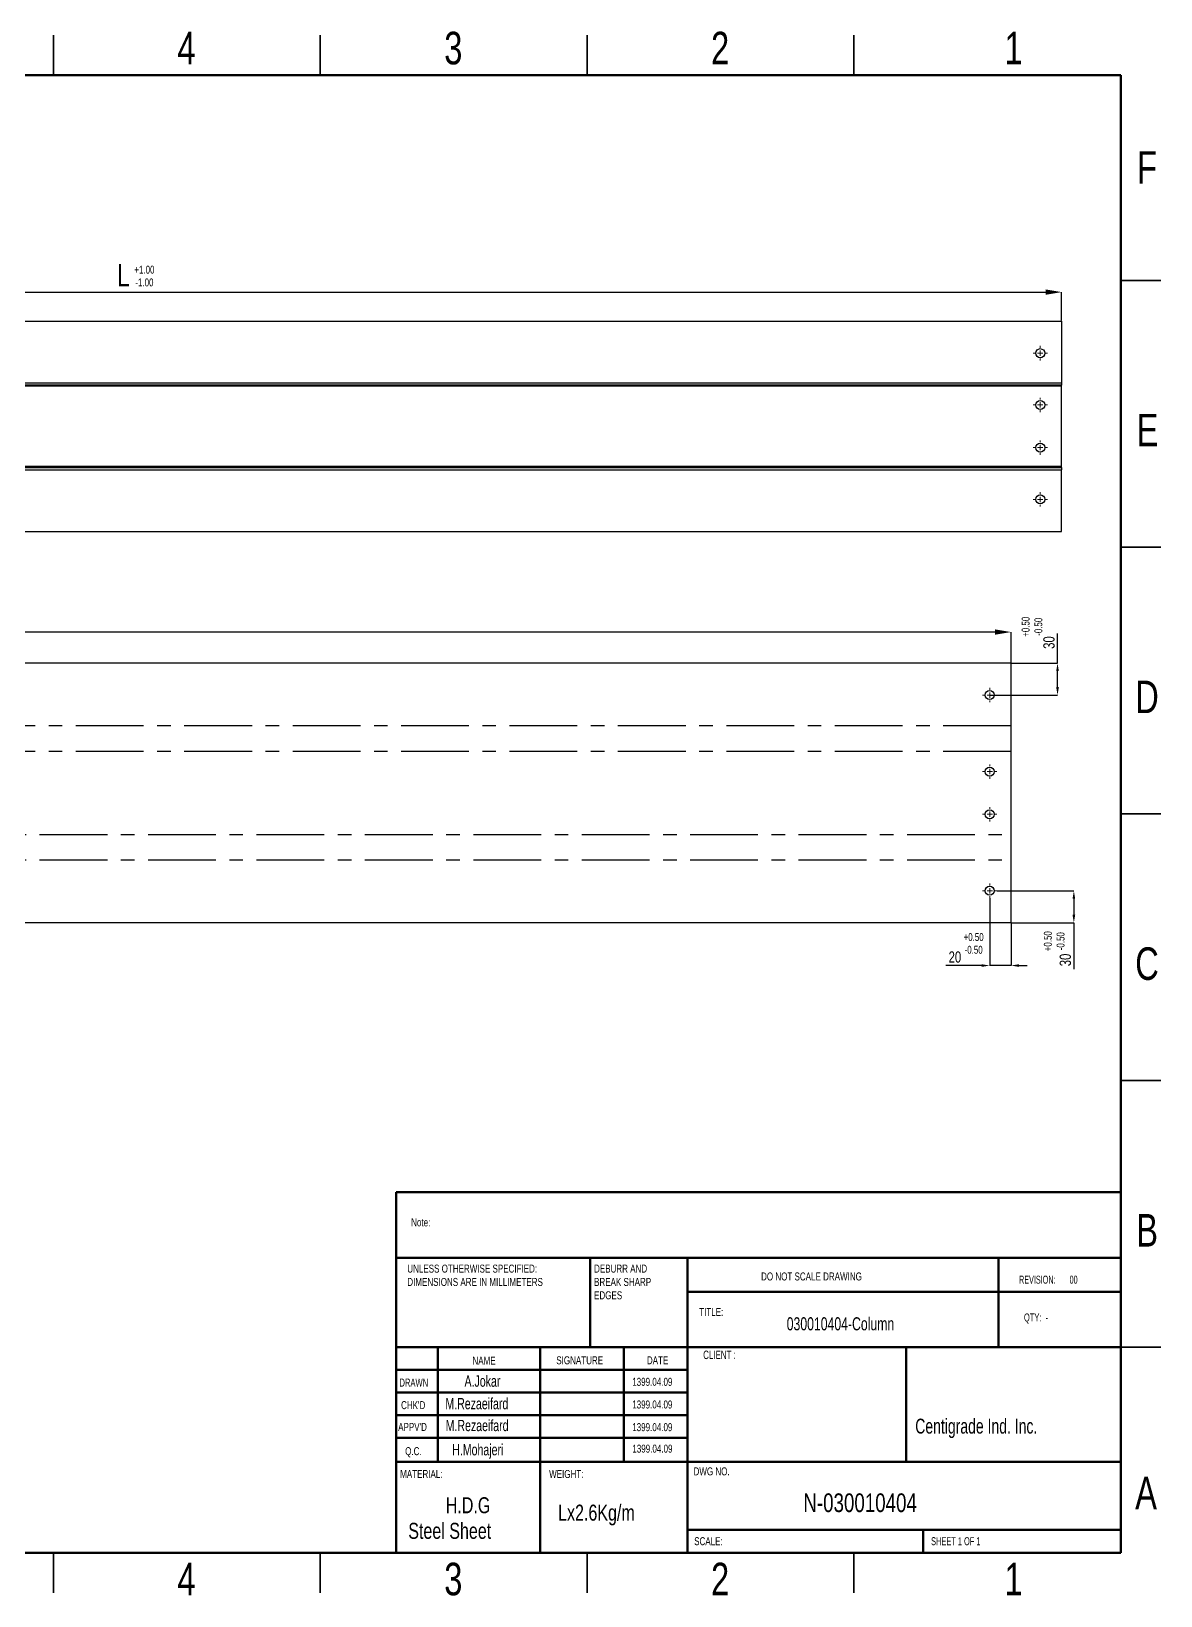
# Model space of a CAD drawing. Header units: millimetres. Extents: x 872 to 1287, y 448 to 741.
# Drawn here: x 1075.8 to 1287.4, y 448.1 to 741.4 of the extents above; entities that cross this region are included whole.
import ezdxf

# ---------------------------------------------------------------- set-up
doc = ezdxf.new("R2010")
doc.units = ezdxf.units.MM
doc.linetypes.add('CENTERX2', pattern=[20.32, 12.7, -2.54, 2.54, -2.54])
doc.styles.add('SLDTEXTSTYLE0', font='TXT', dxfattribs={"width": 0.75})
doc.styles.add('SLDTEXTSTYLE1', font='TXT', dxfattribs={"width": 0.686449})
doc.styles.add('SLDTEXTSTYLE2', font='TXT', dxfattribs={"width": 0.652778})
doc.styles.add('SLDTEXTSTYLE3', font='TXT', dxfattribs={"width": 0.692308})
doc.styles.add('SLDTEXTSTYLE4', font='TXT', dxfattribs={"width": 0.7})
doc.styles.add('SLDTEXTSTYLE5', font='TXT', dxfattribs={"width": 0.678571})
doc.dimstyles.new('SLDDIMSTYLE3', dxfattribs={"dimscale": 2, "dimtxt": 2.116667, "dimasz": 1.5, "dimexe": 0, "dimexo": 0.0625, "dimgap": 0.529167, "dimtad": 1, "dimdec": 0, "dimlfac": 5, "dimrnd": 1e-09, "dimzin": 12, "dimdsep": 46, "dimtxsty": 'SLDTEXTSTYLE0', "dimcen": 0.09, "dimadec": 0, "dimazin": 3, "dimtfac": 1, "dimtdec": 0, "dimtofl": 0, "dimtmove": 0, "dimatfit": 3, "dimfxl": 1, "dimfrac": 2, "dimtolj": 1, "dimtzin": 12, "dimarcsym": 0})
doc.dimstyles.new('SLDDIMSTYLE4', dxfattribs={"dimtxt": 2.116667, "dimasz": 1.5, "dimexe": 0, "dimexo": 0.0625, "dimgap": 0.529167, "dimtad": 1, "dimdec": 0, "dimlfac": 5, "dimrnd": 1e-09, "dimzin": 12, "dimdsep": 46, "dimtxsty": 'SLDTEXTSTYLE0', "dimsah": 1, "dimcen": 0.09, "dimadec": 0, "dimazin": 3, "dimtfac": 1, "dimtdec": 0, "dimtmove": 0, "dimatfit": 0, "dimfxl": 1, "dimfrac": 2, "dimtolj": 1, "dimtzin": 12, "dimarcsym": 0})
doc.dimstyles.new('SLDDIMSTYLE6', dxfattribs={"dimtxt": 2.116667, "dimasz": 1.5, "dimexe": 0, "dimexo": 0.0625, "dimgap": 0.529167, "dimtad": 1, "dimdec": 0, "dimlfac": 5, "dimrnd": 1e-09, "dimzin": 12, "dimdsep": 46, "dimtxsty": 'SLDTEXTSTYLE0', "dimsah": 1, "dimcen": 0.09, "dimadec": 0, "dimazin": 3, "dimtfac": 1, "dimtofl": 0, "dimtmove": 0, "dimatfit": 3, "dimfxl": 1, "dimfrac": 2, "dimtolj": 1, "dimtzin": 12, "dimarcsym": 0})

# ---------------------------------------------------------------- blocks, each defined once
blk = doc.blocks.new('SW_NOTE_62')
at = {"color": 0, "linetype": 'Continuous', "lineweight": 0, "char_height": 1.5, "attachment_point": 1, "style": 'SLDTEXTSTYLE0'}
for s, insert in [('UNLESS OTHERWISE SPECIFIED:', (0, 1.93)), ('DIMENSIONS ARE IN MILLIMETERS', (0, -0.57))]:
    blk.add_mtext(s, dxfattribs=dict(at, insert=insert))
blk = doc.blocks.new('SW_NOTE_63')
at = {"color": 0, "linetype": 'Continuous', "lineweight": 0, "char_height": 1.5, "attachment_point": 1, "style": 'SLDTEXTSTYLE0'}
for s, insert in [('DEBURR AND', (0, 1.93)), ('BREAK SHARP', (0, -0.57)), ('EDGES', (0, -3.07))]:
    blk.add_mtext(s, dxfattribs=dict(at, insert=insert))
blk = doc.blocks.new('*D39')
at = {"color": 0, "linetype": 'Continuous', "lineweight": -2, "transparency": 16777216}
for p, q in [((924.24, 687.14), (924.24, 692.46)), ((927.24, 692.46), (1265.84, 692.46)), ((1268.84, 687.14), (1268.84, 692.46))]:
    blk.add_line(p, q, dxfattribs=at)
at = {"color": 0, "linetype": 'Continuous', "transparency": 16777216}
for points in [[(927.24, 692.96), (927.24, 691.96), (924.24, 692.46)], [(1265.84, 692.96), (1265.84, 691.96), (1268.84, 692.46)]]:
    blk.add_solid(points, dxfattribs=at)
at = {"layer": 'Defpoints', "color": 0, "linetype": 'Continuous', "transparency": 16777216}
for p in [(1268.84, 692.46), (924.24, 687.01), (1268.84, 687.01)]:
    blk.add_point(p, dxfattribs=at)
at = {"color": 0, "linetype": 'Continuous', "lineweight": 18, "transparency": 16777216, "insert": (1093.03, 697.75), "char_height": 4.233, "attachment_point": 2, "style": 'SLDTEXTSTYLE0'}
blk.add_mtext('\\A1;L', dxfattribs=at)
blk = doc.blocks.new('SW_CENTERMARKSYMBOL_0')
at = {"color": 0, "linetype": 'Continuous', "lineweight": 0}
for p, q in [((-1, 0), (-1.35, 0)), ((0, 0), (-0.5, 0)), ((0, 1), (0, 1.35)), ((0, 0), (0, 0.5)), ((0, 0), (0, -0.5)), ((0, 0), (0.5, 0)), ((1, 0), (1.35, 0)), ((0, -1), (0, -1.35))]:
    blk.add_line(p, q, dxfattribs=at)
blk = doc.blocks.new('SW_CENTERMARKSYMBOL_3')
at = {"color": 0, "linetype": 'Continuous', "lineweight": 0}
for p, q in [((-1, 0), (-1.35, 0)), ((0, 0), (-0.5, 0)), ((0, 1), (0, 1.35)), ((0, 0), (0, 0.5)), ((0, 0), (0, -0.5)), ((0, 0), (0.5, 0)), ((1, 0), (1.35, 0)), ((0, -1), (0, -1.35))]:
    blk.add_line(p, q, dxfattribs=at)
blk = doc.blocks.new('SW_CENTERMARKSYMBOL_4')
at = {"color": 0, "linetype": 'Continuous', "lineweight": 0}
for p, q in [((-1, 0), (-1.35, 0)), ((0, 0), (-0.5, 0)), ((0, 1), (0, 1.35)), ((0, 0), (0, 0.5)), ((0, 0), (0, -0.5)), ((0, 0), (0.5, 0)), ((1, 0), (1.35, 0)), ((0, -1), (0, -1.35))]:
    blk.add_line(p, q, dxfattribs=at)
blk = doc.blocks.new('SW_CENTERMARKSYMBOL_5')
at = {"color": 0, "linetype": 'Continuous', "lineweight": 0}
for p, q in [((-1, 0), (-1.35, 0)), ((0, 0), (-0.5, 0)), ((0, 1), (0, 1.35)), ((0, 0), (0, 0.5)), ((0, 0), (0, -0.5)), ((0, 0), (0.5, 0)), ((1, 0), (1.35, 0)), ((0, -1), (0, -1.35))]:
    blk.add_line(p, q, dxfattribs=at)
blk = doc.blocks.new('*D47')
at = {"color": 0, "linetype": 'Continuous', "lineweight": -2, "transparency": 16777216}
for p, q in [((914.77, 623.04), (914.77, 628.73)), ((1256.37, 628.73), (917.77, 628.73)), ((1259.37, 623.04), (1259.37, 628.73))]:
    blk.add_line(p, q, dxfattribs=at)
at = {"color": 0, "linetype": 'Continuous', "transparency": 16777216}
for points in [[(917.77, 629.23), (917.77, 628.23), (914.77, 628.73)], [(1256.37, 629.23), (1256.37, 628.23), (1259.37, 628.73)]]:
    blk.add_solid(points, dxfattribs=at)
at = {"layer": 'Defpoints', "color": 0, "linetype": 'Continuous', "transparency": 16777216}
for p in [(914.77, 628.73), (914.77, 622.92), (1259.37, 622.92)]:
    blk.add_point(p, dxfattribs=at)
at = {"color": 0, "linetype": 'Continuous', "lineweight": 18, "transparency": 16777216, "insert": (1059.74, 634.02), "char_height": 4.233, "attachment_point": 2, "style": 'SLDTEXTSTYLE0'}
blk.add_mtext('\\A1;L', dxfattribs=at)
blk = doc.blocks.new('SW_CENTERMARKSYMBOL_10')
at = {"color": 0, "linetype": 'Continuous', "lineweight": 0}
for p, q in [((-1, 0), (-1.35, 0)), ((0, 0), (-0.5, 0)), ((0, 1), (0, 1.35)), ((0, 0), (0, 0.5)), ((0, 0), (0, -0.5)), ((0, 0), (0.5, 0)), ((1, 0), (1.35, 0)), ((0, -1), (0, -1.35))]:
    blk.add_line(p, q, dxfattribs=at)
blk = doc.blocks.new('SW_CENTERMARKSYMBOL_11')
at = {"color": 0, "linetype": 'Continuous', "lineweight": 0}
for p, q in [((-1, 0), (-1.35, 0)), ((0, 0), (-0.5, 0)), ((0, 1), (0, 1.35)), ((0, 0), (0, 0.5)), ((0, 0), (0, -0.5)), ((0, 0), (0.5, 0)), ((1, 0), (1.35, 0)), ((0, -1), (0, -1.35))]:
    blk.add_line(p, q, dxfattribs=at)
blk = doc.blocks.new('SW_CENTERMARKSYMBOL_13')
at = {"color": 0, "linetype": 'Continuous', "lineweight": 0}
for p, q in [((-1, 0), (-1.35, 0)), ((0, 0), (-0.5, 0)), ((0, 1), (0, 1.35)), ((0, 0), (0, 0.5)), ((0, 0), (0, -0.5)), ((0, 0), (0.5, 0)), ((1, 0), (1.35, 0)), ((0, -1), (0, -1.35))]:
    blk.add_line(p, q, dxfattribs=at)
blk = doc.blocks.new('SW_CENTERMARKSYMBOL_14')
at = {"color": 0, "linetype": 'Continuous', "lineweight": 0}
for p, q in [((-1, 0), (-1.35, 0)), ((0, 0), (-0.5, 0)), ((0, 1), (0, 1.35)), ((0, 0), (0, 0.5)), ((0, 0), (0, -0.5)), ((0, 0), (0.5, 0)), ((1, 0), (1.35, 0)), ((0, -1), (0, -1.35))]:
    blk.add_line(p, q, dxfattribs=at)
blk = doc.blocks.new('*D53')
at = {"color": 0, "linetype": 'Continuous', "lineweight": -2, "transparency": 16777216}
for p, q in [((1256.79, 580.23), (1271.14, 580.23)), ((1271.14, 578.73), (1271.14, 575.73)), ((1259.44, 574.23), (1271.14, 574.23)), ((1271.14, 574.23), (1271.14, 565.54))]:
    blk.add_line(p, q, dxfattribs=at)
at = {"color": 0, "linetype": 'Continuous', "transparency": 16777216}
for points in [[(1270.89, 578.73), (1271.39, 578.73), (1271.14, 580.23)], [(1270.89, 575.73), (1271.39, 575.73), (1271.14, 574.23)]]:
    blk.add_solid(points, dxfattribs=at)
at = {"layer": 'Defpoints', "color": 0, "linetype": 'Continuous', "transparency": 16777216}
for p in [(1256.72, 580.23), (1259.37, 574.23), (1271.14, 574.23)]:
    blk.add_point(p, dxfattribs=at)
at = {"color": 0, "linetype": 'Continuous', "lineweight": 18, "transparency": 16777216, "insert": (1269.55, 567.26), "char_height": 2.117, "attachment_point": 5, "rotation": 90, "style": 'SLDTEXTSTYLE0'}
blk.add_mtext('\\A1;30', dxfattribs=at)
blk = doc.blocks.new('*D54')
at = {"color": 0, "linetype": 'Continuous', "lineweight": -2, "transparency": 16777216}
for p, q in [((1255.37, 578.82), (1255.37, 566.21)), ((1259.37, 574.17), (1259.37, 566.21)), ((1253.87, 566.21), (1247.13, 566.21)), ((1259.37, 566.21), (1255.37, 566.21)), ((1260.87, 566.21), (1262.37, 566.21))]:
    blk.add_line(p, q, dxfattribs=at)
at = {"color": 0, "linetype": 'Continuous', "transparency": 16777216}
for points in [[(1253.87, 566.46), (1253.87, 565.96), (1255.37, 566.21)], [(1260.87, 566.46), (1260.87, 565.96), (1259.37, 566.21)]]:
    blk.add_solid(points, dxfattribs=at)
at = {"layer": 'Defpoints', "color": 0, "linetype": 'Continuous', "transparency": 16777216}
for p in [(1255.37, 578.88), (1259.37, 574.23), (1259.37, 566.21)]:
    blk.add_point(p, dxfattribs=at)
at = {"color": 0, "linetype": 'Continuous', "lineweight": 18, "transparency": 16777216, "insert": (1248.85, 567.8), "char_height": 2.117, "attachment_point": 5, "style": 'SLDTEXTSTYLE0'}
blk.add_mtext('\\A1;20', dxfattribs=at)
blk = doc.blocks.new('*D59')
at = {"color": 0, "linetype": 'Continuous', "lineweight": -2, "transparency": 16777216}
for p, q in [((1268.08, 622.92), (1268.08, 628.48)), ((1259.44, 622.92), (1268.08, 622.92)), ((1268.08, 618.42), (1268.08, 621.42)), ((1255.44, 616.92), (1268.08, 616.92))]:
    blk.add_line(p, q, dxfattribs=at)
at = {"color": 0, "linetype": 'Continuous', "transparency": 16777216}
for points in [[(1267.83, 621.42), (1268.33, 621.42), (1268.08, 622.92)], [(1267.83, 618.42), (1268.33, 618.42), (1268.08, 616.92)]]:
    blk.add_solid(points, dxfattribs=at)
at = {"layer": 'Defpoints', "color": 0, "linetype": 'Continuous', "transparency": 16777216}
for p in [(1259.37, 622.92), (1268.08, 622.92), (1255.37, 616.92)]:
    blk.add_point(p, dxfattribs=at)
at = {"color": 0, "linetype": 'Continuous', "lineweight": 18, "transparency": 16777216, "insert": (1266.49, 626.76), "char_height": 2.117, "attachment_point": 5, "rotation": 90, "style": 'SLDTEXTSTYLE0'}
blk.add_mtext('\\A1;30', dxfattribs=at)

msp = doc.modelspace()

# ---------------------------------------------------------------- linework, layer by layer
at = {"color": 7, "linetype": 'Continuous', "lineweight": 35}
for p, q in [((1079.92, 740.65), (1079.92, 733.15)), ((1079.92, 733.15), (1079.92, 740.65)), ((1129.92, 733.15), (1129.92, 740.65)), ((1179.92, 733.15), (1179.92, 740.65)), ((1229.92, 733.15), (1229.92, 740.65)), ((1279.92, 694.65), (1287.42, 694.65)), ((1279.92, 644.65), (1287.42, 644.65)), ((1287.42, 594.65), (1279.92, 594.65)), ((1279.92, 594.65), (1287.42, 594.65)), ((1279.92, 544.65), (1287.42, 544.65)), ((1279.92, 494.65), (1287.42, 494.65)), ((1079.92, 448.65), (1079.92, 456.15)), ((1079.92, 456.15), (1079.92, 448.65)), ((1129.92, 456.15), (1129.92, 448.65)), ((1179.92, 456.15), (1179.92, 448.65)), ((1229.92, 456.15), (1229.92, 448.65))]:
    msp.add_line(p, q, dxfattribs=at)
at = {"color": 7, "linetype": 'Continuous', "lineweight": 70}
for p, q in [((879.92, 733.15), (1279.92, 733.15)), ((1279.92, 733.15), (1279.92, 456.15)), ((1279.92, 456.15), (879.92, 456.15))]:
    msp.add_line(p, q, dxfattribs=at)
at = {"color": 7, "linetype": 'Continuous', "lineweight": 25}
for p, q in [((924.24, 687.01), (1268.84, 687.01)), ((1268.84, 687.01), (1268.84, 675.46)), ((924.24, 675.46), (1268.84, 675.46)), ((1268.84, 675.01), (924.24, 675.01)), ((924.24, 674.86), (1268.84, 674.86)), ((1268.84, 675.46), (1268.84, 675.01)), ((1268.84, 674.86), (1268.84, 675.01)), ((1268.84, 659.76), (1268.84, 674.86)), ((1268.84, 659.76), (924.24, 659.76)), ((924.24, 659.61), (1268.84, 659.61)), ((924.24, 659.16), (1268.84, 659.16)), ((1268.84, 659.61), (1268.84, 659.76)), ((1268.84, 659.61), (1268.84, 659.16)), ((1268.84, 647.61), (1268.84, 659.16)), ((924.24, 647.61), (1268.84, 647.61)), ((1259.37, 622.92), (914.77, 622.92)), ((1259.37, 574.23), (1259.37, 622.92)), ((1259.37, 574.23), (914.77, 574.23))]:
    msp.add_line(p, q, dxfattribs=at)
at = {"color": 7, "linetype": 'CENTERX2'}
for p, q in [((1259.37, 611.13), (914.77, 611.13)), ((1259.37, 606.36), (914.77, 606.36)), ((914.77, 590.79), (1259.37, 590.79)), ((914.77, 586.02), (1259.37, 586.02))]:
    msp.add_line(p, q, dxfattribs=at)
at = {"color": 7, "linetype": 'Continuous', "lineweight": 50}
for p, q in [((1144.12, 523.75), (1279.92, 523.75)), ((1144.12, 523.75), (1144.12, 511.4)), ((1144.12, 511.4), (1279.92, 511.4)), ((1144.12, 511.4), (1144.12, 456.4)), ((1180.52, 511.4), (1180.52, 494.65)), ((1198.72, 511.4), (1198.72, 456.15)), ((1257.01, 494.65), (1257.01, 511.4)), ((1279.92, 505.02), (1198.72, 505.02)), ((1279.92, 494.65), (1144.12, 494.65)), ((1151.92, 494.65), (1151.92, 473.15)), ((1171.11, 494.65), (1171.11, 456.4)), ((1186.82, 494.65), (1186.82, 473.15)), ((1198.72, 456.4), (1198.72, 494.65)), ((1239.7, 473.15), (1239.7, 494.65)), ((1198.72, 490.4), (1144.12, 490.4)), ((1198.72, 486.15), (1144.12, 486.15)), ((1198.72, 481.9), (1144.12, 481.9)), ((1198.72, 477.65), (1144.12, 477.65)), ((1154.52, 473.15), (1144.12, 473.15)), ((1154.52, 473.15), (1279.92, 473.15)), ((1198.72, 460.4), (1279.92, 460.4)), ((1242.92, 456.15), (1242.92, 460.4))]:
    msp.add_line(p, q, dxfattribs=at)
at = {"color": 7, "linetype": 'Continuous', "lineweight": 25}
for centre in [(1264.84, 681.01), (1264.84, 671.31), (1264.84, 663.31), (1264.84, 653.61), (1255.37, 616.92), (1255.37, 602.57), (1255.37, 594.57), (1255.37, 580.23)]:
    msp.add_circle(centre, 0.85, dxfattribs=at)

# ---------------------------------------------------------------- block references
at = {"color": 7, "linetype": 'Continuous', "lineweight": 0}
for name, p in [('SW_CENTERMARKSYMBOL_0', (1264.84, 681.01)), ('SW_CENTERMARKSYMBOL_5', (1264.84, 671.31)), ('SW_CENTERMARKSYMBOL_4', (1264.84, 663.31)), ('SW_CENTERMARKSYMBOL_3', (1264.84, 653.61)), ('SW_CENTERMARKSYMBOL_14', (1255.37, 616.92)), ('SW_CENTERMARKSYMBOL_11', (1255.37, 602.57)), ('SW_CENTERMARKSYMBOL_10', (1255.37, 594.57)), ('SW_CENTERMARKSYMBOL_13', (1255.37, 580.23)), ('SW_NOTE_62', (1146.23, 508.22)), ('SW_NOTE_63', (1181.23, 508.22))]:
    msp.add_blockref(name, p, dxfattribs=at)

# ---------------------------------------------------------------- texts
for s, insert, char_height, attachment_point, style in [('4', (1104.85, 741.26), 6.1, 2, 'SLDTEXTSTYLE0'), ('3', (1154.85, 741.26), 6.1, 2, 'SLDTEXTSTYLE0'), ('2', (1204.85, 741.26), 6.1, 2, 'SLDTEXTSTYLE0'), ('1', (1259.85, 741.26), 6.1, 2, 'SLDTEXTSTYLE0'), ('F', (1284.85, 718.88), 6.1, 2, 'SLDTEXTSTYLE0'), ('E', (1284.93, 669.63), 6.1, 2, 'SLDTEXTSTYLE0'), ('D', (1284.85, 619.63), 6.1, 2, 'SLDTEXTSTYLE0'), ('C', (1284.85, 569.63), 6.1, 2, 'SLDTEXTSTYLE0'), ('B', (1284.87, 519.63), 6.1, 2, 'SLDTEXTSTYLE0'), ('Note:', (1146.95, 518.82), 1.5, 1, 'SLDTEXTSTYLE0'), ('DO NOT SCALE DRAWING', (1212.53, 508.68), 1.5, 1, 'SLDTEXTSTYLE0'), ('REVISION:       00', (1260.87, 508.08), 1.5, 1, 'SLDTEXTSTYLE2'), ('TITLE:', (1200.93, 502.02), 1.5, 1, 'SLDTEXTSTYLE0'), ('030010404-Column', (1217.33, 500.28), 2.45, 1, 'SLDTEXTSTYLE4'), ('QTY:  -', (1261.79, 500.99), 1.5, 1, 'SLDTEXTSTYLE5'), ('NAME', (1158.44, 492.9), 1.5, 1, 'SLDTEXTSTYLE0'), ('SIGNATURE', (1174.15, 492.96), 1.5, 1, 'SLDTEXTSTYLE0'), ('DATE', (1191.13, 492.96), 1.5, 1, 'SLDTEXTSTYLE0'), ('CLIENT :', (1201.68, 494.03), 1.587, 1, 'SLDTEXTSTYLE4'), ('DRAWN', (1144.76, 488.78), 1.5, 1, 'SLDTEXTSTYLE1'), ('A.Jokar', (1156.95, 489.37), 2.117, 1, 'SLDTEXTSTYLE4'), ('1399.04.09', (1188.38, 488.93), 1.5, 1, 'SLDTEXTSTYLE0'), ("CHK'D", (1145.06, 484.56), 1.5, 1, 'SLDTEXTSTYLE0'), ('M.Rezaeifard', (1153.37, 485.15), 2.1167, 1, 'SLDTEXTSTYLE4'), ('1399.04.09', (1188.38, 484.68), 1.5, 1, 'SLDTEXTSTYLE0'), ('M.Rezaeifard', (1153.42, 481.05), 2.1167, 1, 'SLDTEXTSTYLE4'), ('Centigrade Ind. Inc.', (1241.42, 481.27), 2.8, 1, 'SLDTEXTSTYLE4'), ("APPV'D", (1144.52, 480.47), 1.5, 1, 'SLDTEXTSTYLE0'), ('1399.04.09', (1188.38, 480.43), 1.5, 1, 'SLDTEXTSTYLE0'), ('Q.C.', (1145.83, 475.93), 1.5, 1, 'SLDTEXTSTYLE0'), ('H.Mohajeri', (1154.65, 476.51), 2.117, 1, 'SLDTEXTSTYLE4'), ('1399.04.09', (1188.4, 476.4), 1.5, 1, 'SLDTEXTSTYLE0'), ('MATERIAL:', (1144.89, 471.65), 1.5, 1, 'SLDTEXTSTYLE0'), ('WEIGHT:', (1172.81, 471.65), 1.499, 1, 'SLDTEXTSTYLE0'), ('DWG NO.', (1199.87, 472.14), 1.5, 1, 'SLDTEXTSTYLE0'), ('A', (1284.67, 470.38), 6.1, 2, 'SLDTEXTSTYLE0'), ('H.D.G', (1153.44, 466.54), 2.997, 1, 'SLDTEXTSTYLE0'), ('N-030010404', (1220.45, 467.26), 3.5, 1, 'SLDTEXTSTYLE0'), ('Lx2.6Kg/m', (1174.49, 465.15), 2.997, 1, 'SLDTEXTSTYLE0'), ('Steel Sheet', (1146.41, 461.74), 2.9972, 1, 'SLDTEXTSTYLE0'), ('SCALE:', (1199.99, 459.05), 1.5, 1, 'SLDTEXTSTYLE0'), ('SHEET 1 OF 1', (1244.39, 459.05), 1.5, 1, 'SLDTEXTSTYLE3'), ('4', (1104.85, 454.26), 6.1, 2, 'SLDTEXTSTYLE0'), ('3', (1154.85, 454.26), 6.1, 2, 'SLDTEXTSTYLE0'), ('2', (1204.85, 454.26), 6.1, 2, 'SLDTEXTSTYLE0'), ('1', (1259.85, 454.26), 6.1, 2, 'SLDTEXTSTYLE0')]:
    msp.add_mtext(s, dxfattribs=dict(at, insert=insert, char_height=char_height, attachment_point=attachment_point, style=style))
at = {"color": 7, "linetype": 'Continuous', "lineweight": 18, "char_height": 1.482, "attachment_point": 2, "style": 'SLDTEXTSTYLE0'}
for s, insert in [('\\A1;+1.00', (1096.97, 697.41)), ('\\A1;-1.00', (1096.97, 695.02)), ('\\A1;+0.50', (1252.36, 572.3)), ('\\A1;-0.50', (1252.36, 569.91))]:
    msp.add_mtext(s, dxfattribs=dict(at, insert=insert))
at = {"color": 7, "linetype": 'Continuous', "lineweight": 18, "char_height": 1.482, "attachment_point": 2, "rotation": 90, "style": 'SLDTEXTSTYLE0'}
for s, insert in [('\\A1;+0.50', (1261.36, 629.72)), ('\\A1;-0.50', (1263.75, 629.72)), ('\\A1;+0.50', (1265.52, 570.78)), ('\\A1;-0.50', (1267.91, 570.78))]:
    msp.add_mtext(s, dxfattribs=dict(at, insert=insert))

# ---------------------------------------------------------------- dimensions: what is measured, and where the dimension line sits
at = {"color": 7, "linetype": 'Continuous', "lineweight": 18}
for base, p1, p2, picture, middle in [((1268.84, 692.46), (924.24, 687.01), (1268.84, 687.01), '*D39', (1093.03, 692.46)), ((914.77, 628.73), (1259.37, 622.92), (914.77, 622.92), '*D47', (1059.74, 628.73))]:
    dim = msp.add_linear_dim(base=base, p1=p1, p2=p2, text='L', dimstyle='SLDDIMSTYLE3', dxfattribs=at)
    dim.commit()
    dim.dimension.update_dxf_attribs({"geometry": picture, "text_midpoint": middle, "dimtype": 160})
for base, p1, p2, picture, middle in [((1268.08, 622.92), (1255.37, 616.92), (1259.37, 622.92), '*D59', (1268.08, 626.76)), ((1271.14, 574.23), (1256.72, 580.23), (1259.37, 574.23), '*D53', (1271.14, 567.26))]:
    dim = msp.add_linear_dim(base=base, p1=p1, p2=p2, angle=90, dimstyle='SLDDIMSTYLE6', dxfattribs=at)
    dim.commit()
    dim.dimension.update_dxf_attribs({"geometry": picture, "text_midpoint": middle, "dimtype": 160})
dim = msp.add_linear_dim(base=(1259.37, 566.21), p1=(1255.37, 578.88), p2=(1259.37, 574.23), dimstyle='SLDDIMSTYLE4', dxfattribs=at)
dim.commit()
dim.dimension.update_dxf_attribs({"geometry": '*D54', "text_midpoint": (1248.85, 566.21), "dimtype": 160})

doc.saveas('drawing.dxf')
